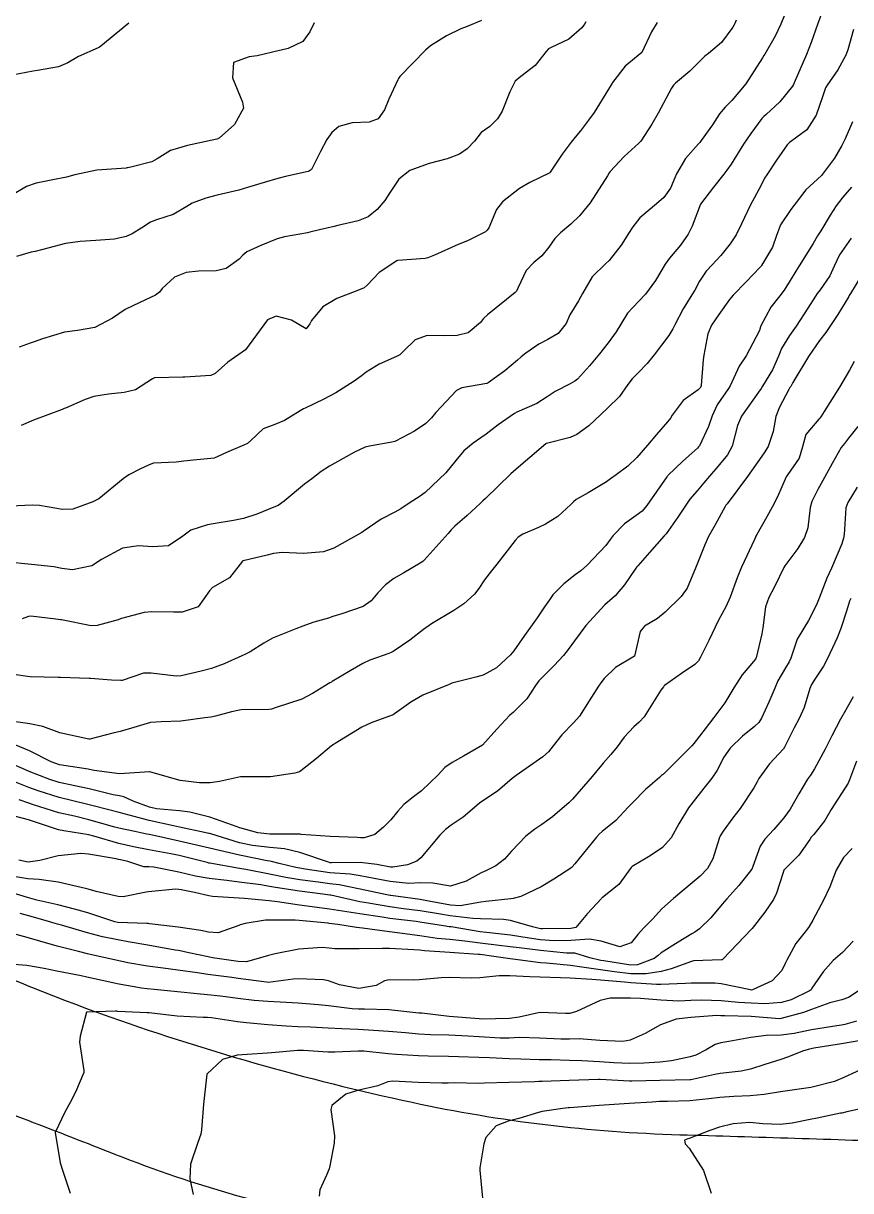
# Model space of a CAD drawing. Header units: metres. Extents: x 298520 to 308411, y 7433745 to 7450750.
# Drawn here: x 302220.1 to 302274.9, y 7441536.6 to 7441614 of the extents above; entities that cross this region are included whole.
import ezdxf

# ---------------------------------------------------------------- set-up
doc = ezdxf.new("R2010")
doc.units = ezdxf.units.M
doc.header["$LTSCALE"] = 10
for name, color, linetype in [('Curvas de Nivel 1m', 11, 'Continuous'), ('Curvas de Nivel 5m', 15, 'Continuous'), ('Vias Primárias', 230, 'Continuous')]:
    doc.layers.add(name, color=color, linetype=linetype)

msp = doc.modelspace()

# ---------------------------------------------------------------- linework, layer by layer
at = {"layer": 'Curvas de Nivel 1m', "flags": 128}
for points, elevation in [([(302273.134, 7441614.948), (302272.719, 7441613.876), (302272.31, 7441612.676), (302272.002, 7441611.886), (302271.191, 7441610.015), (302271.138, 7441609.899), (302271.072, 7441609.785), (302270.227, 7441608.743), (302269.338, 7441607.917), (302269.182, 7441607.788), (302269.049, 7441607.643), (302268.308, 7441606.656), (302267.829, 7441605.938), (302267.01, 7441604.615), (302266.735, 7441604.223), (302266.52, 7441603.955), (302265.848, 7441603.104), (302264.973, 7441601.97), (302264.421, 7441600.513), (302264.156, 7441599.978), (302263.666, 7441599.262), (302262.937, 7441598.402), (302262.632, 7441597.995), (302262.001, 7441596.92), (302261.343, 7441596.013), (302260.898, 7441595.556), (302260.159, 7441594.758), (302259.699, 7441594.032), (302259.398, 7441593.515), (302258.87, 7441592.791), (302258.285, 7441592.049), (302257.639, 7441591.271), (302256.837, 7441590.37), (302256.669, 7441590.238), (302256.355, 7441590.075), (302255.359, 7441589.553), (302254.824, 7441589.207), (302254.137, 7441588.779), (302252.814, 7441588.189), (302252.66, 7441588.112), (302251.579, 7441587.351), (302250.792, 7441586.743), (302250.44, 7441586.492), (302249.924, 7441586.149), (302249.308, 7441585.625), (302248.771, 7441584.986), (302248.111, 7441584.17), (302246.75, 7441582.879), (302246.35, 7441582.591), (302245.755, 7441582.2), (302245.145, 7441581.797), (302244.733, 7441581.576), (302243.847, 7441581.098), (302242.714, 7441580.331), (302242.654, 7441580.291), (302242.562, 7441580.232), (302240.702, 7441579.186), (302240.018, 7441578.949), (302238.698, 7441578.825), (302237.286, 7441578.888), (302236.698, 7441578.833), (302236.28, 7441578.731), (302234.693, 7441578.356), (302234.673, 7441578.351), (302234.651, 7441578.33), (302233.793, 7441577.227), (302232.675, 7441576.583), (302232.47, 7441576.353), (302231.724, 7441575.297), (302230.651, 7441574.935), (302230.086, 7441574.951), (302228.652, 7441574.975), (302228.14, 7441574.915), (302226.644, 7441574.53), (302226.58, 7441574.495), (302226.423, 7441574.432), (302225.027, 7441574.058), (302224.639, 7441574.047), (302222.68, 7441574.432), (302222.643, 7441574.436), (302222.61, 7441574.438), (302222.291, 7441574.475), (302220.645, 7441574.67), (302220.487, 7441574.66), (302220.062, 7441574.506)], 737), ([(302270.538, 7441614.497), (302270.298, 7441613.908), (302269.919, 7441613.104), (302269.244, 7441611.918), (302269.185, 7441611.826), (302269.09, 7441611.669), (302267.99, 7441609.936), (302267.062, 7441608.848), (302266.605, 7441608.407), (302266.246, 7441607.958), (302265.769, 7441607.236), (302265.026, 7441606.183), (302264.933, 7441606.062), (302264.846, 7441605.972), (302263.999, 7441604.994), (302263.397, 7441603.986), (302263.277, 7441603.709), (302262.989, 7441603.03), (302262.565, 7441602.41), (302262.066, 7441602.004), (302260.963, 7441601.069), (302260.5, 7441600.482), (302260.22, 7441600.027), (302259.728, 7441599.249), (302258.935, 7441598.237), (302258.716, 7441598.043), (302257.809, 7441597.168), (302257.171, 7441596.066), (302256.898, 7441595.57), (302256.332, 7441594.632), (302256.087, 7441594.078), (302255.56, 7441593.399), (302254.872, 7441593.002), (302254.273, 7441592.692), (302253.421, 7441592.104), (302253.109, 7441591.858), (302252.856, 7441591.638), (302252.026, 7441590.941), (302250.922, 7441590.139), (302250.833, 7441590.102), (302249.173, 7441589.814), (302248.828, 7441589.629), (302247.464, 7441588.18), (302247.172, 7441587.82), (302246.802, 7441587.444), (302246.046, 7441586.946), (302244.784, 7441586.263), (302244.745, 7441586.249), (302244.533, 7441586.213), (302243.059, 7441585.948), (302242.779, 7441585.867), (302242.069, 7441585.534), (302240.769, 7441584.826), (302240.406, 7441584.624), (302239.868, 7441584.269), (302239.247, 7441583.786), (302238.754, 7441583.427), (302237.424, 7441582.3), (302237.027, 7441582.018), (302236.737, 7441581.892), (302235.606, 7441581.445), (302234.725, 7441581.158), (302234.049, 7441581.011), (302232.72, 7441580.798), (302232.338, 7441580.736), (302231.235, 7441580.372), (302230.709, 7441579.973), (302229.751, 7441579.341), (302228.702, 7441579.269), (302227.764, 7441579.348), (302226.701, 7441579.188), (302225.329, 7441578.44), (302224.689, 7441578.026), (302223.399, 7441577.75), (302222.687, 7441577.838), (302222.159, 7441577.949), (302220.689, 7441578.107), (302218.935, 7441578.273)], 738), ([(302267.347, 7441614.169), (302267.249, 7441613.948), (302267.209, 7441613.861), (302267.119, 7441613.701), (302266.368, 7441612.694), (302265.505, 7441611.966), (302265.273, 7441611.787), (302265.089, 7441611.604), (302264.282, 7441610.777), (302263.338, 7441609.987), (302263.2, 7441609.86), (302263.07, 7441609.668), (302262.181, 7441608.003), (302261.769, 7441607.283), (302261.025, 7441606.143), (302260.968, 7441606.076), (302260.908, 7441606.021), (302259.92, 7441605.124), (302259.004, 7441604.148), (302258.928, 7441604.041), (302258.817, 7441603.858), (302257.678, 7441602.06), (302256.97, 7441601.198), (302256.386, 7441600.651), (302255.722, 7441600.082), (302255.343, 7441599.692), (302254.943, 7441599.133), (302254.485, 7441598.547), (302253.937, 7441598.1), (302253.444, 7441597.586), (302252.908, 7441596.458), (302252.802, 7441596.214), (302252.709, 7441596.113), (302250.888, 7441594.636), (302250.622, 7441594.406), (302250.408, 7441594.145), (302249.588, 7441593.441), (302248.874, 7441593.278), (302247.946, 7441593.246), (302246.874, 7441593.271), (302246.087, 7441592.981), (302245.287, 7441592.206), (302245.064, 7441592.004), (302244.858, 7441591.884), (302243.698, 7441591.374), (302242.842, 7441590.838), (302242.503, 7441590.57), (302242.049, 7441590.242), (302240.825, 7441589.485), (302240.04, 7441589.048), (302238.815, 7441588.464), (302238.691, 7441588.405), (302238.465, 7441588.283), (302237.445, 7441587.652), (302236.799, 7441587.381), (302236.029, 7441587.083), (302235.208, 7441586.326), (302234.982, 7441586.127), (302234.78, 7441586.022), (302233.586, 7441585.531), (302232.771, 7441585.151), (302231.42, 7441585.021), (302230.769, 7441584.939), (302230.262, 7441584.891), (302228.767, 7441584.809), (302228.464, 7441584.705), (302227.864, 7441584.409), (302227.136, 7441584.039), (302226.756, 7441583.773), (302225.149, 7441582.444), (302224.876, 7441582.312), (302224.74, 7441582.263), (302223.424, 7441581.771), (302222.732, 7441581.737), (302221.221, 7441582.007), (302220.736, 7441582.043), (302219.291, 7441581.958)], 739), ([(302250.491, 7441614.146), (302249.532, 7441613.74), (302249.114, 7441613.579), (302248.159, 7441613.117), (302247.097, 7441612.453), (302246.767, 7441612.185), (302245.076, 7441610.421), (302244.985, 7441610.301), (302244.936, 7441610.211), (302244.337, 7441608.94), (302244.05, 7441608.22), (302243.633, 7441607.635), (302243.041, 7441607.41), (302241.923, 7441607.363), (302241.036, 7441607.111), (302240.57, 7441606.725), (302240.234, 7441606.268), (302239.825, 7441605.461), (302239.218, 7441604.278), (302239.102, 7441604.179), (302239.002, 7441604.144), (302237.496, 7441603.797), (302236.997, 7441603.666), (302236.084, 7441603.403), (302234.99, 7441603.07), (302234.414, 7441602.91), (302232.985, 7441602.568), (302232.223, 7441602.361), (302231.322, 7441602.031), (302230.975, 7441601.825), (302230.07, 7441601.285), (302228.961, 7441600.932), (302228.572, 7441600.79), (302227.98, 7441600.41), (302227.359, 7441600.006), (302226.947, 7441599.828), (302226.169, 7441599.655), (302224.944, 7441599.563), (302223.9, 7441599.504), (302222.942, 7441599.366), (302221.427, 7441598.982), (302220.936, 7441598.849), (302220.654, 7441598.784), (302219.69, 7441598.512)], 742), ([(302257.392, 7441614.057), (302257.291, 7441613.888), (302257.117, 7441613.665), (302256.273, 7441612.91), (302255.097, 7441612.356), (302254.926, 7441612.261), (302254.768, 7441612.093), (302254.026, 7441611.158), (302253.076, 7441610.425), (302252.721, 7441610.115), (302252.363, 7441609.417), (302251.843, 7441608.128), (302251.55, 7441607.628), (302251.038, 7441607.129), (302250.461, 7441606.716), (302250.027, 7441606.15), (302249.54, 7441605.633), (302249.014, 7441605.288), (302248.212, 7441604.967), (302247.008, 7441604.665), (302245.731, 7441604.199), (302244.997, 7441603.63), (302244.43, 7441602.774), (302244.087, 7441602.219), (302243.581, 7441601.617), (302242.966, 7441601.133), (302242.322, 7441600.88), (302240.958, 7441600.567), (302240.715, 7441600.504), (302239.763, 7441600.272), (302239.118, 7441600.112), (302238.951, 7441600.072), (302237.436, 7441599.807), (302236.947, 7441599.676), (302235.858, 7441599.233), (302234.938, 7441598.81), (302234.674, 7441598.595), (302234.429, 7441598.335), (302233.565, 7441597.702), (302232.921, 7441597.547), (302231.752, 7441597.536), (302230.919, 7441597.456), (302230.156, 7441597.146), (302229.342, 7441596.396), (302229.148, 7441596.149), (302228.898, 7441595.944), (302227.855, 7441595.449), (302226.889, 7441594.986), (302226.044, 7441594.433), (302224.877, 7441593.812), (302223.725, 7441593.61), (302222.873, 7441593.493), (302221.42, 7441593.044), (302220.867, 7441592.865), (302220.595, 7441592.774), (302219.875, 7441592.51)], 741), ([(302275.118, 7441613.554), (302274.743, 7441612.209), (302274.611, 7441611.855), (302274.075, 7441610.868), (302273.376, 7441609.867), (302273.265, 7441609.674), (302273.065, 7441609.091), (302272.645, 7441607.876), (302272.031, 7441606.892), (302271.027, 7441606.169), (302270.867, 7441606.06), (302270.727, 7441605.903), (302270.026, 7441604.896), (302269.371, 7441603.916), (302269.231, 7441603.686), (302268.993, 7441603.24), (302268.534, 7441602.372), (302268.302, 7441601.93), (302267.689, 7441600.668), (302267.334, 7441599.944), (302266.947, 7441599.348), (302266.331, 7441598.565), (302265.761, 7441597.962), (302265.362, 7441597.53), (302264.916, 7441596.863), (302264.6, 7441596.281), (302264.416, 7441595.975), (302263.829, 7441595.045), (302263.282, 7441593.986), (302263.158, 7441593.709), (302262.876, 7441593.263), (302261.921, 7441592.004), (302261.447, 7441591.418), (302260.845, 7441590.799), (302260.459, 7441590.403), (302260.178, 7441590.027), (302259.617, 7441589.24), (302258.817, 7441588.452), (302258.387, 7441588.046), (302257.578, 7441587.282), (302256.793, 7441586.717), (302256.343, 7441586.521), (302254.783, 7441586.116), (302254.764, 7441586.11), (302254.736, 7441586.09), (302253.673, 7441585.202), (302252.766, 7441584.422), (302252.433, 7441584.115), (302250.746, 7441582.465), (302250.576, 7441582.31), (302250.382, 7441582.144), (302249.523, 7441581.36), (302248.72, 7441580.65), (302248.479, 7441580.401), (302248.281, 7441580.166), (302246.695, 7441578.386), (302246.587, 7441578.298), (302246.409, 7441578.193), (302245.328, 7441577.559), (302244.677, 7441577.165), (302244.129, 7441576.758), (302243.625, 7441576.22), (302243.176, 7441575.706), (302242.654, 7441575.326), (302241.231, 7441574.834), (302240.647, 7441574.649), (302240.352, 7441574.556), (302239.378, 7441574.273), (302238.828, 7441574.091), (302238.64, 7441574.016), (302238.186, 7441573.834), (302236.632, 7441573.221), (302236.061, 7441572.883), (302235.157, 7441572.325), (302234.807, 7441572.141), (302234.619, 7441572.057), (302233.432, 7441571.52), (302232.606, 7441571.224), (302231.916, 7441571.047), (302230.598, 7441570.728), (302230.269, 7441570.713), (302228.601, 7441570.915), (302228.094, 7441570.914), (302226.681, 7441570.429), (302226.593, 7441570.413), (302225.987, 7441570.436), (302224.594, 7441570.545), (302224.492, 7441570.554), (302222.595, 7441570.618), (302222.446, 7441570.621), (302220.595, 7441570.66), (302220.418, 7441570.68), (302218.599, 7441570.941)], 736), ([(302239.408, 7441613.989), (302239.114, 7441613.396), (302238.648, 7441612.744), (302237.689, 7441612.294), (302237.217, 7441612.183), (302237.101, 7441612.152), (302235.623, 7441611.794), (302235.094, 7441611.735), (302234.065, 7441611.364), (302233.995, 7441610.341), (302234.662, 7441608.729), (302234.723, 7441608.333), (302234.123, 7441607.253), (302233.118, 7441606.349), (302233.054, 7441606.319), (302233.022, 7441606.306), (302232.952, 7441606.281), (302231.018, 7441605.869), (302229.881, 7441605.525), (302229.009, 7441604.975), (302228.641, 7441604.77), (302227.256, 7441604.417), (302227.041, 7441604.381), (302227.002, 7441604.377), (302226.95, 7441604.369), (302225.001, 7441604.237), (302223.543, 7441603.919), (302222.996, 7441603.763), (302222.094, 7441603.584), (302220.992, 7441603.373), (302220.352, 7441603.144), (302219.318, 7441602.517)], 743), ([(302227.118, 7441613.965), (302225.271, 7441612.447), (302225.184, 7441612.367), (302225.101, 7441612.326), (302223.805, 7441611.75), (302223.086, 7441611.337), (302222.475, 7441611.083), (302221.078, 7441610.828), (302220.794, 7441610.786), (302219.408, 7441610.517)], 744), ([(302274.992, 7441603.105), (302274.408, 7441602.43), (302273.969, 7441601.86), (302273.579, 7441601.251), (302272.956, 7441600.217), (302272.741, 7441599.873), (302272.439, 7441599.368), (302271.523, 7441597.891), (302271.287, 7441597.535), (302270.918, 7441596.915), (302270.53, 7441596.282), (302270.227, 7441595.907), (302269.65, 7441595.158), (302268.968, 7441593.919), (302268.95, 7441593.851), (302268.88, 7441593.6), (302268, 7441591.933), (302267.542, 7441591.25), (302266.939, 7441589.948), (302266.831, 7441589.754), (302266.097, 7441588.681), (302265.764, 7441587.96), (302265.522, 7441587.243), (302264.915, 7441585.969), (302264.859, 7441585.893), (302264.781, 7441585.815), (302263.804, 7441584.948), (302262.821, 7441583.989), (302262.794, 7441583.959), (302262.762, 7441583.916), (302261.432, 7441582.01), (302261.115, 7441581.637), (302260.733, 7441581.341), (302259.954, 7441580.798), (302259.207, 7441580.035), (302258.996, 7441579.752), (302258.706, 7441579.369), (302257.473, 7441578.058), (302257.062, 7441577.69), (302256.683, 7441577.411), (302255.923, 7441576.829), (302255.211, 7441576.085), (302254.977, 7441575.77), (302254.655, 7441575.304), (302254.165, 7441574.578), (302253.83, 7441574.098), (302253.332, 7441573.407), (302252.626, 7441572.395), (302252.392, 7441572.113), (302251.473, 7441571.264), (302250.602, 7441570.763), (302250.112, 7441570.633), (302248.594, 7441570.261), (302248.523, 7441570.232), (302248.336, 7441570.164), (302246.586, 7441569.45), (302245.798, 7441568.981), (302244.727, 7441568.208), (302244.635, 7441568.146), (302244.572, 7441568.119), (302243.174, 7441567.617), (302242.564, 7441567.331), (302240.793, 7441566.256), (302240.65, 7441566.16), (302240.55, 7441566.081), (302239.551, 7441565.256), (302238.525, 7441564.43), (302238.428, 7441564.378), (302238.125, 7441564.286), (302236.52, 7441564.035), (302234.803, 7441564.044), (302234.52, 7441564.029), (302233.142, 7441563.718), (302232.516, 7441563.63), (302231.803, 7441563.648), (302230.517, 7441563.8), (302228.574, 7441564.348), (302228.523, 7441564.369), (302228.491, 7441564.369), (302226.521, 7441564.244), (302224.834, 7441564.447), (302224.524, 7441564.523), (302224.437, 7441564.538), (302222.528, 7441564.823), (302221.978, 7441565.032), (302220.542, 7441565.759), (302218.748, 7441566.518)], 734), ([(302274.952, 7441599.725), (302274.178, 7441598.62), (302273.833, 7441597.861), (302273.551, 7441597.236), (302272.909, 7441596.307), (302272.717, 7441596.061), (302272.588, 7441595.875), (302272.088, 7441595.075), (302271.309, 7441593.894), (302270.877, 7441593.271), (302270.351, 7441592.422), (302270.146, 7441591.907), (302269.752, 7441591.009), (302269.084, 7441589.917), (302268.989, 7441589.761), (302268.829, 7441589.523), (302267.7, 7441587.937), (302267.436, 7441587.308), (302267.083, 7441585.945), (302266.777, 7441585.369), (302266.137, 7441584.588), (302265.586, 7441583.962), (302265.205, 7441583.519), (302264.753, 7441582.989), (302264.284, 7441582.438), (302263.961, 7441581.978), (302263.482, 7441581.232), (302262.715, 7441580.139), (302262.646, 7441580.059), (302262.581, 7441579.992), (302261.595, 7441578.899), (302260.823, 7441578.018), (302260.763, 7441577.948), (302260.69, 7441577.854), (302259.942, 7441576.759), (302259.33, 7441576.033), (302258.983, 7441575.713), (302258.657, 7441575.421), (302257.388, 7441574.059), (302256.633, 7441573.046), (302256.227, 7441572.474), (302255.908, 7441572.077), (302255.291, 7441571.404), (302254.602, 7441570.725), (302254.286, 7441570.405), (302254.063, 7441570.095), (302253.48, 7441569.205), (302252.575, 7441568.305), (302252.361, 7441568.113), (302251.488, 7441567.197), (302250.543, 7441566.14), (302249.288, 7441565.406), (302248.535, 7441564.984), (302248.048, 7441564.65), (302247.622, 7441564.174), (302246.512, 7441563.106), (302245.981, 7441562.722), (302245.328, 7441562.202), (302244.943, 7441561.759), (302244.488, 7441561.184), (302244.002, 7441560.693), (302243.414, 7441560.221), (302242.708, 7441559.99), (302242.471, 7441559.994), (302242.246, 7441560.008), (302240.471, 7441560.093), (302238.536, 7441560.216), (302238.472, 7441560.23), (302238.428, 7441560.236), (302236.472, 7441560.232), (302235.672, 7441560.318), (302234.478, 7441560.657), (302233.99, 7441560.825), (302232.488, 7441561.36), (302231.174, 7441561.688), (302230.494, 7441561.778), (302228.968, 7441561.923), (302228.497, 7441562.02), (302227.418, 7441562.416), (302226.797, 7441562.717), (302226.506, 7441562.773), (302226.1, 7441562.841), (302224.511, 7441563.245), (302223.542, 7441563.431), (302222.515, 7441563.652), (302221.892, 7441563.854), (302220.522, 7441564.399), (302220.281, 7441564.502), (302218.534, 7441565.242)], 733), ([(302275.593, 7441597.173), (302274.906, 7441596.065), (302274.834, 7441595.921), (302274.802, 7441595.851), (302274.086, 7441594.663), (302273.555, 7441593.863), (302273.274, 7441593.469), (302272.869, 7441592.942), (302272.136, 7441591.881), (302271.104, 7441590.164), (302270.963, 7441589.899), (302270.909, 7441589.823), (302270.831, 7441589.704), (302270.203, 7441588.522), (302269.975, 7441587.908), (302269.798, 7441586.91), (302269.456, 7441585.913), (302269.188, 7441585.507), (302268.773, 7441584.909), (302268.102, 7441583.93), (302266.745, 7441582.118), (302266.668, 7441582.026), (302266.621, 7441581.951), (302265.945, 7441580.737), (302265.521, 7441579.962), (302265.27, 7441579.401), (302264.693, 7441577.97), (302264.109, 7441576.538), (302263.712, 7441575.984), (302262.652, 7441574.954), (302262.127, 7441574.527), (302261.285, 7441574.014), (302260.991, 7441573.665), (302260.623, 7441572.02), (302259.357, 7441571.288), (302258.6, 7441570.541), (302258.381, 7441570.259), (302258.221, 7441570.046), (302257.609, 7441569.08), (302256.96, 7441568.064), (302256.788, 7441567.848), (302256.566, 7441567.618), (302255.805, 7441566.827), (302255.218, 7441566.083), (302254.925, 7441565.7), (302254.536, 7441565.363), (302252.773, 7441564.116), (302252.521, 7441563.916), (302251.544, 7441563.098), (302250.506, 7441562.401), (302250.351, 7441562.295), (302250.172, 7441562.143), (302249.273, 7441561.371), (302248.483, 7441560.833), (302248.098, 7441560.546), (302247.72, 7441560.171), (302246.458, 7441558.674), (302246.206, 7441558.442), (302245.57, 7441558.199), (302244.617, 7441558.043), (302244.451, 7441558.051), (302243.548, 7441558.219), (302242.454, 7441558.368), (302240.545, 7441558.35), (302240.454, 7441558.346), (302240.342, 7441558.373), (302238.46, 7441559.016), (302237.43, 7441559.263), (302236.463, 7441559.356), (302235.308, 7441559.478), (302234.466, 7441559.665), (302232.565, 7441560.256), (302232.472, 7441560.282), (302232.416, 7441560.294), (302232.141, 7441560.355), (302230.478, 7441560.704), (302230.083, 7441560.78), (302228.484, 7441561.15), (302227.492, 7441561.411), (302226.491, 7441561.666), (302224.856, 7441562.088), (302224.499, 7441562.179), (302223.338, 7441562.462), (302222.505, 7441562.676), (302221.131, 7441563.112), (302220.511, 7441563.338), (302219.179, 7441563.851)], 732), ([(302275.147, 7441591.55), (302274.844, 7441590.985), (302274.179, 7441589.86), (302273.181, 7441588.239), (302272.952, 7441587.878), (302272.892, 7441587.799), (302272.811, 7441587.726), (302271.957, 7441586.726), (302271.734, 7441585.89), (302271.512, 7441585.156), (302270.765, 7441584.068), (302270.691, 7441583.974), (302270.645, 7441583.901), (302270.072, 7441582.584), (302269.729, 7441581.91), (302269.381, 7441581.266), (302268.715, 7441580.086), (302268.652, 7441579.983), (302268.624, 7441579.921), (302268.552, 7441579.763), (302267.689, 7441577.935), (302267.402, 7441577.219), (302266.944, 7441575.946), (302266.656, 7441575.306), (302266.183, 7441574.419), (302265.954, 7441573.957), (302265.524, 7441573.071), (302264.993, 7441571.966), (302264.861, 7441571.726), (302264.615, 7441571.474), (302263.715, 7441570.874), (302262.594, 7441570.08), (302262.554, 7441570.04), (302262.525, 7441570.001), (302262.361, 7441569.773), (302261.244, 7441568.013), (302260.92, 7441567.664), (302260.563, 7441567.351), (302259.923, 7441566.656), (302259.454, 7441566.031), (302259.051, 7441565.522), (302258.532, 7441564.933), (302257.802, 7441564.051), (302256.508, 7441562.555), (302256.257, 7441562.321), (302255.969, 7441562.075), (302255.18, 7441561.395), (302254.485, 7441560.889), (302254.003, 7441560.574), (302253.406, 7441560.106), (302252.463, 7441559.107), (302251.999, 7441558.584), (302251.424, 7441558.13), (302250.767, 7441557.82), (302250.448, 7441557.687), (302249.459, 7441557.134), (302248.439, 7441556.784), (302247.251, 7441556.988), (302246.441, 7441557.011), (302245.664, 7441556.975), (302244.442, 7441557.108), (302243.368, 7441557.297), (302242.445, 7441557.487), (302241.785, 7441557.579), (302240.447, 7441557.685), (302238.803, 7441557.923), (302238.45, 7441557.979), (302238.192, 7441558.026), (302237.09, 7441558.3), (302236.583, 7441558.437), (302236.454, 7441558.454), (302236.292, 7441558.475), (302234.458, 7441558.849), (302233.791, 7441559.005), (302232.463, 7441559.318), (302231.611, 7441559.509), (302230.467, 7441559.765), (302228.695, 7441560.173), (302228.471, 7441560.219), (302228.318, 7441560.249), (302227.521, 7441560.414), (302226.476, 7441560.637), (302226.202, 7441560.708), (302224.484, 7441561.197), (302223.524, 7441561.423), (302222.491, 7441561.662), (302220.82, 7441562.173), (302220.5, 7441562.286), (302219.867, 7441562.506)], 731), ([(302275.366, 7441583.235), (302274.747, 7441582.215), (302274.613, 7441581.852), (302274.486, 7441580.084), (302274.453, 7441579.854), (302274.334, 7441579.481), (302273.651, 7441577.866), (302273.355, 7441577.198), (302272.833, 7441575.877), (302272.658, 7441575.43), (302272.143, 7441574.39), (302271.816, 7441573.888), (302271.38, 7441573.148), (302270.956, 7441571.897), (302270.854, 7441571.663), (302270.613, 7441571.265), (302270.113, 7441570.392), (302269.897, 7441569.907), (302269.512, 7441568.982), (302269.016, 7441567.916), (302268.841, 7441567.645), (302268.565, 7441567.38), (302267.754, 7441566.733), (302266.944, 7441565.944), (302266.537, 7441565.331), (302266.054, 7441564.428), (302265.724, 7441563.958), (302265.196, 7441563.283), (302264.507, 7441562.378), (302264.196, 7441561.975), (302263.547, 7441560.924), (302263.031, 7441559.992), (302262.467, 7441559.363), (302261.66, 7441558.809), (302260.454, 7441558.086), (302260.414, 7441558.06), (302260.388, 7441558.021), (302259.564, 7441556.906), (302258.499, 7441556.039), (302258.459, 7441556.013), (302258.432, 7441555.987), (302257.495, 7441554.976), (302256.729, 7441554.065), (302256.402, 7441553.992), (302254.53, 7441553.961), (302254.402, 7441553.967), (302254.295, 7441553.985), (302253.847, 7441554.098), (302252.409, 7441554.521), (302251.946, 7441554.588), (302250.41, 7441554.631), (302249.907, 7441554.649), (302248.413, 7441554.828), (302247.624, 7441554.963), (302246.417, 7441555.157), (302245.318, 7441555.302), (302244.421, 7441555.428), (302242.991, 7441555.658), (302242.426, 7441555.765), (302240.501, 7441556.19), (302240.432, 7441556.206), (302239.983, 7441556.265), (302238.435, 7441556.468), (302236.84, 7441556.707), (302236.438, 7441556.781), (302235.876, 7441556.878), (302234.44, 7441557.064), (302233.611, 7441557.168), (302232.442, 7441557.304), (302231.539, 7441557.459), (302230.446, 7441557.728), (302228.788, 7441558.058), (302228.45, 7441558.068), (302228.118, 7441558.074), (302227.061, 7441558.421), (302226.566, 7441558.54), (302226.454, 7441558.569), (302226.28, 7441558.607), (302224.458, 7441558.923), (302223.948, 7441558.965), (302222.456, 7441558.803), (302221.241, 7441558.488), (302220.452, 7441558.388), (302219.838, 7441558.506)], 729), ([(302274.928, 7441575.847), (302274.844, 7441575.665), (302274.655, 7441575.022), (302274.276, 7441573.855), (302274.024, 7441573.247), (302273.395, 7441571.868), (302273.127, 7441571.361), (302272.603, 7441570.574), (302272.336, 7441570.143), (302272.225, 7441569.884), (302271.844, 7441568.624), (302271.509, 7441567.891), (302271.175, 7441567.282), (302270.545, 7441566.013), (302270.502, 7441565.942), (302270.471, 7441565.901), (302269.542, 7441564.901), (302268.854, 7441563.917), (302268.735, 7441563.704), (302268.517, 7441563.304), (302267.614, 7441561.933), (302267.124, 7441561.31), (302266.48, 7441560.436), (302266.29, 7441560.138), (302266.211, 7441559.953), (302265.81, 7441558.606), (302265.443, 7441557.96), (302264.954, 7441557.457), (302264.438, 7441557.004), (302263.2, 7441555.988), (302262.422, 7441555.289), (302261.8, 7441554.618), (302261.218, 7441554.012), (302260.826, 7441553.588), (302260.393, 7441553.049), (302259.643, 7441552.775), (302258.394, 7441553.152), (302257.628, 7441553.284), (302256.394, 7441553.204), (302255.302, 7441553.173), (302254.394, 7441553.245), (302253.647, 7441553.353), (302252.397, 7441553.551), (302250.807, 7441553.727), (302250.399, 7441553.778), (302248.469, 7441554.092), (302248.402, 7441554.1), (302248.348, 7441554.107), (302247.973, 7441554.166), (302246.406, 7441554.413), (302246.156, 7441554.444), (302244.41, 7441554.659), (302243.895, 7441554.731), (302242.414, 7441554.959), (302241.556, 7441555.103), (302240.418, 7441555.275), (302239.267, 7441555.425), (302238.422, 7441555.541), (302236.975, 7441555.752), (302236.425, 7441555.813), (302234.785, 7441555.969), (302234.428, 7441555.995), (302232.661, 7441556.116), (302232.43, 7441556.144), (302231.483, 7441556.364), (302230.598, 7441556.541), (302230.435, 7441556.575), (302230.219, 7441556.598), (302228.433, 7441556.427), (302228.284, 7441556.402), (302226.761, 7441556.092), (302226.428, 7441556.101), (302224.974, 7441556.445), (302224.434, 7441556.593), (302224.254, 7441556.633), (302222.439, 7441557.067), (302221.198, 7441557.246), (302220.441, 7441557.277), (302219.523, 7441557.428)], 728), ([(302275.101, 7441569.332), (302274.579, 7441568.436), (302274.254, 7441567.855), (302273.673, 7441566.746), (302273.235, 7441565.87), (302272.53, 7441564.562), (302272.258, 7441564.15), (302272.074, 7441563.884), (302271.495, 7441562.908), (302270.916, 7441561.896), (302270.746, 7441561.651), (302270.494, 7441561.328), (302269.843, 7441560.546), (302269.241, 7441559.912), (302268.932, 7441559.451), (302268.455, 7441558.093), (302268.372, 7441557.921), (302267.531, 7441556.839), (302266.73, 7441555.945), (302266.419, 7441555.593), (302265.663, 7441554.705), (302264.92, 7441553.965), (302264.615, 7441553.753), (302264.4, 7441553.64), (302263.505, 7441553.095), (302262.387, 7441552.372), (302262.184, 7441552.203), (302261.907, 7441552.005), (302260.812, 7441551.58), (302260.376, 7441551.568), (302258.578, 7441551.84), (302258.38, 7441551.872), (302257.65, 7441552.051), (302256.665, 7441552.345), (302256.386, 7441552.353), (302256.107, 7441552.351), (302254.387, 7441552.525), (302252.978, 7441552.7), (302252.39, 7441552.782), (302251.645, 7441552.873), (302250.392, 7441553.026), (302249.383, 7441553.16), (302248.394, 7441553.252), (302247.55, 7441553.329), (302246.396, 7441553.498), (302244.903, 7441553.7), (302244.398, 7441553.765), (302242.609, 7441554.02), (302242.401, 7441554.033), (302242.214, 7441554.045), (302240.967, 7441554.252), (302240.404, 7441554.328), (302240.328, 7441554.337), (302238.407, 7441554.522), (302238.152, 7441554.538), (302236.407, 7441554.552), (302236.177, 7441554.542), (302234.821, 7441554.326), (302234.496, 7441554.236), (302234.402, 7441554.195), (302233.044, 7441553.696), (302232.397, 7441553.748), (302231.899, 7441553.858), (302230.4, 7441554.076), (302228.504, 7441554.297), (302228.402, 7441554.316), (302228.322, 7441554.321), (302226.403, 7441554.395), (302226.212, 7441554.432), (302224.412, 7441555.033), (302223.614, 7441555.259), (302222.419, 7441555.555), (302221.044, 7441555.87), (302220.426, 7441556.033), (302218.898, 7441556.515)], 727), ([(302275.305, 7441565.073), (302274.857, 7441563.847), (302274.76, 7441563.608), (302274.517, 7441563.232), (302273.641, 7441561.863), (302273.209, 7441561.153), (302272.478, 7441560.223), (302272.321, 7441560.036), (302272.213, 7441559.883), (302271.498, 7441558.854), (302270.545, 7441557.899), (302270.504, 7441557.848), (302270.45, 7441557.689), (302270.01, 7441556.323), (302269.807, 7441555.906), (302269.247, 7441555.08), (302268.404, 7441554), (302268.329, 7441553.921), (302267.432, 7441552.973), (302266.458, 7441551.949), (302266.413, 7441551.919), (302266.382, 7441551.914), (302264.509, 7441551.841), (302264.381, 7441551.811), (302263.049, 7441551.314), (302262.37, 7441551.145), (302261.394, 7441550.983), (302260.367, 7441550.989), (302259.278, 7441551.122), (302258.371, 7441551.243), (302256.976, 7441551.459), (302256.375, 7441551.534), (302254.78, 7441551.683), (302254.377, 7441551.725), (302252.549, 7441551.949), (302252.381, 7441551.97), (302251.308, 7441552.131), (302250.384, 7441552.258), (302250.258, 7441552.268), (302248.385, 7441552.402), (302246.708, 7441552.507), (302246.386, 7441552.544), (302245.996, 7441552.585), (302244.387, 7441552.662), (302243.933, 7441552.669), (302242.387, 7441552.634), (302240.771, 7441552.639), (302240.387, 7441552.678), (302239.93, 7441552.722), (302238.386, 7441552.63), (302236.817, 7441552.303), (302236.473, 7441552.217), (302236.381, 7441552.191), (302234.911, 7441551.788), (302234.375, 7441551.793), (302232.672, 7441552.053), (302232.379, 7441552.103), (302231.094, 7441552.369), (302230.517, 7441552.511), (302230.384, 7441552.534), (302230.204, 7441552.563), (302228.388, 7441552.893), (302227.085, 7441553.115), (302226.391, 7441553.233), (302225.385, 7441553.448), (302224.396, 7441553.708), (302222.661, 7441554.207), (302222.401, 7441554.282), (302222.253, 7441554.324), (302221.734, 7441554.48), (302220.408, 7441554.855), (302219.931, 7441554.984)], 726), ([(302275.097, 7441553.142), (302274.389, 7441552.41), (302273.775, 7441551.859), (302273.114, 7441551.127), (302272.355, 7441550.026), (302272.303, 7441549.931), (302272.25, 7441549.881), (302270.984, 7441549.256), (302270.345, 7441549.078), (302269.25, 7441549.005), (302268.344, 7441549.035), (302267.5, 7441549.088), (302266.345, 7441549.189), (302265.061, 7441549.248), (302264.345, 7441549.219), (302263.544, 7441549.181), (302262.345, 7441549.239), (302261.016, 7441549.344), (302260.346, 7441549.367), (302259.009, 7441549.37), (302258.345, 7441549.228), (302256.774, 7441548.5), (302256.336, 7441548.359), (302256.046, 7441548.362), (302254.336, 7441548.421), (302252.974, 7441548.11), (302252.332, 7441548.026), (302250.477, 7441547.993), (302250.332, 7441548), (302248.333, 7441548.16), (302246.531, 7441548.383), (302246.335, 7441548.389), (302246.13, 7441548.397), (302244.337, 7441548.602), (302242.743, 7441548.64), (302242.337, 7441548.635), (302241.915, 7441548.667), (302240.339, 7441548.868), (302239.681, 7441548.925), (302238.341, 7441549.043), (302237.159, 7441549.116), (302236.341, 7441549.151), (302235.433, 7441549.229), (302234.343, 7441549.354), (302233.189, 7441549.497), (302232.345, 7441549.591), (302231.647, 7441549.661), (302230.347, 7441549.798), (302228.795, 7441549.949), (302228.349, 7441549.984), (302227.971, 7441550.028), (302226.352, 7441550.329), (302225.86, 7441550.435), (302224.358, 7441550.767), (302223.965, 7441550.848), (302222.363, 7441551.164), (302221.511, 7441551.338), (302220.368, 7441551.532), (302219.247, 7441551.634)], 724), ([(302275.416, 7441549.839), (302274.773, 7441549.421), (302274.347, 7441549.263), (302273.538, 7441549.056), (302272.34, 7441548.625), (302271.799, 7441548.425), (302270.334, 7441548.019), (302270.221, 7441548.014), (302268.335, 7441548.155), (302266.591, 7441548.202), (302266.336, 7441548.212), (302266.07, 7441548.218), (302264.334, 7441548.099), (302263.377, 7441547.984), (302262.329, 7441547.616), (302261.309, 7441547.025), (302260.319, 7441546.588), (302259.839, 7441546.504), (302258.318, 7441546.572), (302256.943, 7441546.685), (302256.319, 7441546.658), (302255.744, 7441546.651), (302254.319, 7441546.735), (302252.972, 7441546.763), (302252.319, 7441546.731), (302251.72, 7441546.725), (302250.32, 7441546.811), (302249.608, 7441546.859), (302248.32, 7441546.916), (302247.094, 7441546.951), (302246.321, 7441546.999), (302245.449, 7441547.071), (302244.322, 7441547.159), (302243.333, 7441547.235), (302242.324, 7441547.299), (302241.222, 7441547.353), (302240.324, 7441547.382), (302239.151, 7441547.445), (302238.325, 7441547.484), (302237.546, 7441547.512), (302236.326, 7441547.609), (302234.913, 7441547.739), (302234.328, 7441547.802), (302232.606, 7441548.071), (302232.33, 7441548.089), (302232.061, 7441548.085), (302230.331, 7441548.172), (302228.485, 7441548.398), (302228.333, 7441548.411), (302226.398, 7441548.494), (302226.334, 7441548.504), (302226.252, 7441548.512), (302224.333, 7441548.45), (302223.907, 7441546.864), (302223.87, 7441546.454), (302224.15, 7441544.587), (302224.138, 7441544.451), (302223.586, 7441543.141), (302223.253, 7441542.46), (302222.893, 7441541.827), (302222.243, 7441540.47), (302222.586, 7441538.466), (302222.748, 7441537.924), (302223.236, 7441536.46)], 723), ([(302275.312, 7441547.84), (302274.547, 7441547.632), (302274.33, 7441547.59), (302274.021, 7441547.546), (302272.327, 7441547.287), (302271.189, 7441547.027), (302270.323, 7441546.914), (302269.34, 7441546.893), (302268.321, 7441546.765), (302266.869, 7441546.493), (302266.318, 7441546.419), (302265.954, 7441546.316), (302265.36, 7441545.96), (302264.667, 7441545.607), (302264.306, 7441545.492), (302263.069, 7441545.221), (302262.3, 7441545.137), (302261.234, 7441545.076), (302260.298, 7441545.056), (302259.241, 7441545.089), (302258.3, 7441545.148), (302257.132, 7441545.226), (302256.301, 7441545.256), (302255.103, 7441545.28), (302254.301, 7441545.299), (302253.08, 7441545.329), (302252.302, 7441545.359), (302251.017, 7441545.418), (302250.303, 7441545.446), (302248.961, 7441545.495), (302248.303, 7441545.516), (302246.948, 7441545.535), (302246.303, 7441545.555), (302244.862, 7441545.647), (302244.305, 7441545.694), (302242.686, 7441545.856), (302242.307, 7441545.868), (302240.768, 7441545.793), (302240.306, 7441545.8), (302238.687, 7441545.897), (302238.307, 7441545.9), (302236.832, 7441545.776), (302236.304, 7441545.728), (302234.974, 7441545.653), (302234.302, 7441545.589), (302233.326, 7441545.311), (302232.283, 7441544.35), (302232.083, 7441542.353), (302231.949, 7441540.643), (302231.891, 7441540.355), (302231.687, 7441539.818), (302231.216, 7441538.37), (302231.173, 7441537.4), (302231.381, 7441536.368)], 722), ([(302275.589, 7441546.568), (302274.318, 7441546.354), (302272.49, 7441546.053), (302272.314, 7441546.018), (302272.198, 7441545.997), (302271.805, 7441545.885), (302270.741, 7441545.461), (302270.304, 7441545.315), (302269.236, 7441544.974), (302268.294, 7441544.66), (302267.682, 7441544.539), (302266.289, 7441544.381), (302265.932, 7441544.31), (302264.351, 7441543.969), (302264.294, 7441543.959), (302262.282, 7441543.915), (302260.433, 7441543.867), (302260.281, 7441543.867), (302258.333, 7441543.989), (302258.282, 7441543.987), (302258.227, 7441543.986), (302256.281, 7441543.913), (302254.509, 7441543.859), (302254.28, 7441543.844), (302254.02, 7441543.833), (302252.28, 7441543.785), (302250.681, 7441543.734), (302250.279, 7441543.731), (302248.673, 7441543.762), (302248.279, 7441543.749), (302247.846, 7441543.733), (302246.279, 7441543.785), (302244.611, 7441543.876), (302244.279, 7441543.825), (302243.624, 7441543.567), (302242.273, 7441543.256), (302241.496, 7441543.022), (302240.571, 7441542.257), (302240.511, 7441542.006), (302240.757, 7441540.255), (302240.718, 7441539.765), (302240.445, 7441538.258), (302240.398, 7441538.071), (302240.207, 7441537.645), (302239.773, 7441536.688), (302239.722, 7441536.265)], 721), ([(302275.97, 7441542.129), (302274.674, 7441541.846), (302274.345, 7441541.766), (302274.261, 7441541.746), (302272.697, 7441541.433), (302272.255, 7441541.342), (302271.046, 7441541.097), (302270.249, 7441540.999), (302269.117, 7441541.044), (302268.251, 7441541.132), (302267.137, 7441541.054), (302266.246, 7441540.819), (302265.597, 7441540.602), (302264.235, 7441540.08), (302264.15, 7441540.055), (302263.914, 7441539.975), (302263.973, 7441539.716), (302264.228, 7441539.444), (302265.186, 7441537.96), (302265.699, 7441536.454)], 719)]:
    msp.add_lwpolyline(points, dxfattribs=dict(at, elevation=elevation))
at = {"layer": 'Curvas de Nivel 5m', "flags": 128}
for points, elevation in [([(302262.111, 7441614.005), (302261.744, 7441613.38), (302261.093, 7441612.02), (302259.988, 7441611.127), (302259.155, 7441610.039), (302259.125, 7441609.987), (302259.071, 7441609.88), (302257.931, 7441608.057), (302257.565, 7441607.542), (302257.034, 7441606.839), (302256.688, 7441606.413), (302256.418, 7441606.076), (302255.812, 7441605.285), (302255.038, 7441604.09), (302255.025, 7441604.067), (302255.003, 7441604.055), (302253.683, 7441603.417), (302252.992, 7441603.013), (302251.863, 7441602.127), (302251.48, 7441601.628), (302250.957, 7441600.417), (302250.854, 7441600.241), (302250.74, 7441600.142), (302249.549, 7441599.551), (302248.944, 7441599.305), (302247.359, 7441598.605), (302246.935, 7441598.417), (302246.748, 7441598.379), (302244.933, 7441598.242), (302244.908, 7441598.235), (302244.866, 7441598.211), (302243.706, 7441597.437), (302242.908, 7441596.598), (302242.706, 7441596.433), (302242.219, 7441596.24), (302240.898, 7441595.726), (302239.983, 7441595.178), (302239.229, 7441594.277), (302239.114, 7441594.044), (302238.877, 7441593.707), (302237.889, 7441594.29), (302236.885, 7441594.558), (302236.311, 7441594.309), (302234.863, 7441592.33), (302233.686, 7441591.506), (302232.839, 7441590.75), (302232.562, 7441590.629), (302230.835, 7441590.521), (302230.697, 7441590.519), (302228.834, 7441590.475), (302228.777, 7441590.458), (302228.692, 7441590.401), (302227.56, 7441589.678), (302226.824, 7441589.506), (302225.776, 7441589.389), (302224.821, 7441589.232), (302224.242, 7441589.033), (302222.937, 7441588.469), (302222.85, 7441588.432), (302222.812, 7441588.413), (302222.712, 7441588.371), (302220.805, 7441587.662), (302220.001, 7441587.308)], 740), ([(302275.047, 7441607.423), (302274.571, 7441606.313), (302274.348, 7441605.857), (302273.845, 7441605.031), (302273.003, 7441603.87), (302271.953, 7441602.921), (302271.179, 7441601.897), (302270.97, 7441601.618), (302270.27, 7441600.596), (302270.021, 7441599.909), (302269.74, 7441599.117), (302269.032, 7441597.919), (302268.992, 7441597.859), (302268.931, 7441597.793), (302268.011, 7441596.839), (302267.143, 7441595.946), (302266.9, 7441595.651), (302266.187, 7441594.66), (302265.703, 7441593.962), (302265.465, 7441593.377), (302265.2, 7441591.967), (302265.166, 7441591.659), (302265.018, 7441589.968), (302264.972, 7441589.828), (302264.83, 7441589.665), (302263.841, 7441588.961), (302263.106, 7441587.987), (302262.991, 7441587.807), (302262.807, 7441587.564), (302262.075, 7441586.719), (302261.474, 7441586.01), (302260.775, 7441585.201), (302260.169, 7441584.626), (302259.402, 7441584.034), (302259.029, 7441583.769), (302258.758, 7441583.581), (302257.538, 7441582.846), (302256.746, 7441582.414), (302256.562, 7441582.255), (302256.398, 7441582.073), (302255.529, 7441581.284), (302254.723, 7441580.779), (302254.265, 7441580.55), (302253.227, 7441580.105), (302252.901, 7441579.918), (302252.709, 7441579.697), (302251.504, 7441578.128), (302251.135, 7441577.684), (302250.677, 7441577.084), (302250.304, 7441576.508), (302250.027, 7441576.146), (302249.306, 7441575.504), (302248.652, 7441575.065), (302247.181, 7441574.182), (302246.639, 7441573.799), (302245.735, 7441573.096), (302244.624, 7441572.332), (302244.542, 7441572.292), (302244.338, 7441572.213), (302243.083, 7441571.758), (302242.613, 7441571.54), (302241.785, 7441571.062), (302240.594, 7441570.349), (302240.54, 7441570.315), (302240.441, 7441570.262), (302239.3, 7441569.558), (302238.582, 7441569.191), (302236.893, 7441568.622), (302236.575, 7441568.517), (302236.397, 7441568.489), (302234.574, 7441568.466), (302234.453, 7441568.452), (302233.916, 7441568.337), (302232.858, 7441568.06), (302232.569, 7441567.999), (302232.152, 7441567.94), (302230.566, 7441567.727), (302229.274, 7441567.685), (302228.565, 7441567.627), (302227.458, 7441567.313), (302226.559, 7441567.038), (302226.069, 7441566.924), (302224.554, 7441566.534), (302224.474, 7441566.53), (302222.558, 7441566.962), (302221.437, 7441567.362), (302220.563, 7441567.551), (302219.343, 7441567.735)], 735), ([(302275.396, 7441587.252), (302274.792, 7441586.463), (302274.514, 7441586.127), (302274.307, 7441585.857), (302273.703, 7441584.797), (302273.184, 7441583.874), (302272.755, 7441583.082), (302272.356, 7441582.275), (302272.252, 7441581.885), (302272.086, 7441580.523), (302271.877, 7441579.888), (302271.425, 7441579.173), (302270.696, 7441578.189), (302270.576, 7441578.02), (302270.506, 7441577.902), (302269.908, 7441576.674), (302269.501, 7441575.912), (302269.279, 7441575.291), (302269.1, 7441573.915), (302269.036, 7441573.519), (302268.665, 7441571.92), (302268.654, 7441571.888), (302268.622, 7441571.836), (302267.735, 7441570.804), (302267.199, 7441569.941), (302266.583, 7441568.941), (302265.876, 7441567.957), (302265.299, 7441567.225), (302264.547, 7441566.249), (302264.419, 7441566.097), (302264.295, 7441565.974), (302262.525, 7441564.223), (302262.407, 7441564.118), (302262.267, 7441564.003), (302261.338, 7441563.188), (302260.506, 7441562.347), (302260.347, 7441562.179), (302260.203, 7441562.023), (302259.377, 7441561.144), (302258.479, 7441560.422), (302258.275, 7441560.244), (302258.093, 7441560.046), (302256.657, 7441558.269), (302256.489, 7441558.069), (302256.453, 7441558.038), (302255.268, 7441557.258), (302254.44, 7441556.759), (302253.086, 7441556.11), (302252.58, 7441555.969), (302252.43, 7441555.948), (302250.776, 7441555.788), (302250.427, 7441555.729), (302249.078, 7441555.498), (302248.423, 7441555.531), (302246.759, 7441555.854), (302246.429, 7441555.908), (302244.476, 7441556.166), (302244.432, 7441556.174), (302244.222, 7441556.212), (302242.437, 7441556.605), (302241.061, 7441556.873), (302240.44, 7441556.952), (302239.659, 7441557.05), (302238.442, 7441557.223), (302237.527, 7441557.377), (302236.446, 7441557.595), (302234.875, 7441557.9), (302234.449, 7441557.968), (302232.487, 7441558.315), (302232.453, 7441558.319), (302232.427, 7441558.325), (302232.319, 7441558.352), (302230.823, 7441558.741), (302230.457, 7441558.829), (302229.9, 7441558.944), (302228.461, 7441559.209), (302227.448, 7441559.4), (302226.465, 7441559.631), (302224.813, 7441560.103), (302224.47, 7441560.185), (302222.821, 7441560.467), (302222.474, 7441560.53), (302222.398, 7441560.547), (302220.483, 7441561.189), (302219.566, 7441561.43)], 730), ([(302275.032, 7441559.28), (302274.461, 7441558.691), (302273.963, 7441557.857), (302273.541, 7441556.759), (302273.137, 7441555.869), (302272.41, 7441554.552), (302272.175, 7441554.112), (302272.006, 7441553.884), (302271.296, 7441552.989), (302270.69, 7441551.897), (302270.597, 7441551.681), (302270.372, 7441551.201), (302269.736, 7441550.533), (302268.427, 7441549.919), (302268.362, 7441549.911), (302268.291, 7441549.921), (302266.359, 7441550.332), (302265.937, 7441550.377), (302264.359, 7441550.364), (302263.99, 7441550.343), (302262.357, 7441550.29), (302262.073, 7441550.287), (302260.359, 7441550.396), (302259.951, 7441550.432), (302258.361, 7441550.572), (302257.788, 7441550.622), (302256.362, 7441550.695), (302255.721, 7441550.717), (302254.363, 7441550.756), (302253.682, 7441550.781), (302252.364, 7441550.844), (302251.648, 7441550.843), (302250.362, 7441550.724), (302249.807, 7441550.7), (302248.362, 7441550.737), (302247.807, 7441550.723), (302246.359, 7441550.579), (302245.99, 7441550.563), (302244.359, 7441550.594), (302244.056, 7441550.514), (302243.502, 7441550.223), (302242.351, 7441550.015), (302241.079, 7441550.253), (302240.357, 7441550.531), (302240.024, 7441550.598), (302238.359, 7441550.66), (302238.01, 7441550.633), (302236.355, 7441550.423), (302236.242, 7441550.424), (302234.358, 7441550.685), (302233.954, 7441550.739), (302232.362, 7441550.947), (302231.679, 7441551.044), (302230.366, 7441551.236), (302229.399, 7441551.358), (302228.369, 7441551.493), (302227.068, 7441551.725), (302226.374, 7441551.868), (302224.571, 7441552.257), (302224.381, 7441552.303), (302223.789, 7441552.456), (302222.386, 7441552.826), (302221.088, 7441553.188), (302220.392, 7441553.395), (302219.187, 7441553.72)], 725), ([(302275.525, 7441544.607), (302274.286, 7441544.041), (302274.159, 7441543.977), (302273.855, 7441543.856), (302272.279, 7441543.459), (302270.906, 7441543.264), (302270.276, 7441543.169), (302269.199, 7441542.986), (302268.273, 7441542.907), (302267.197, 7441542.861), (302266.271, 7441542.792), (302265.529, 7441542.699), (302264.269, 7441542.571), (302262.802, 7441542.525), (302262.268, 7441542.519), (302261.779, 7441542.493), (302260.267, 7441542.388), (302259.922, 7441542.368), (302258.265, 7441542.271), (302256.305, 7441542.111), (302256.263, 7441542.108), (302256.227, 7441542.106), (302255.856, 7441542.074), (302254.488, 7441541.859), (302254.259, 7441541.806), (302252.95, 7441541.412), (302252.249, 7441541.22), (302251.455, 7441540.918), (302250.762, 7441540.135), (302250.642, 7441539.723), (302250.376, 7441538.138), (302250.368, 7441537.982), (302250.548, 7441536.136)], 720)]:
    msp.add_lwpolyline(points, dxfattribs=dict(at, elevation=elevation))
at = {"layer": 'Vias Primárias', "elevation": 748.077}
msp.add_lwpolyline([(302235.282, 7441702.137), (302231.318, 7441696.242), (302214.032, 7441671.047), (302202.34, 7441654.717), (302193.335, 7441642.809), (302178.782, 7441623.117), (302166.324, 7441605.268), (302160.937, 7441596.406, 0.348336), (302161.807, 7441589.436, 0.036368), (302166.301, 7441585.624), (302177.535, 7441577.597), (302194.124, 7441565.848), (302208.037, 7441556.438, 0.036901), (302213.725, 7441553.174, 0.025784), (302225.243, 7441548.364, 0.033083), (302245.888, 7441542.475, 0.04574), (302263.614, 7441540.331, -0.001386), (302278.851, 7441539.848, 0.000615), (302298.684, 7441539.189, 0.001913), (302321.462, 7441538.547, -0.006817), (302342.528, 7441537.746, -0.027636), (302361.306, 7441535.732, -0.126934)], format="xyb", dxfattribs=at)
at = {"layer": 'Vias Primárias'}
msp.add_lwpolyline([(302095.736, 7441648.896), (302103.745, 7441635.893, 0.045681), (302107.459, 7441630.94, -0.018571), (302110.283, 7441627.569, -0.000289), (302119.204, 7441616.07, 0.041429), (302124.578, 7441610.208, -0.002986), (302136.174, 7441599.364, 0.030109), (302152.733, 7441585.481, -0.000783), (302164.368, 7441576.835), (302179.019, 7441566.339), (302193.585, 7441555.97), (302203.613, 7441549.177, 0.059418), (302214.618, 7441543.493, -0.004484), (302226.238, 7441539.026, 0.04935), (302242.491, 7441534.4, 0.038561)], format="xyb", dxfattribs=at)

doc.saveas('drawing.dxf')
